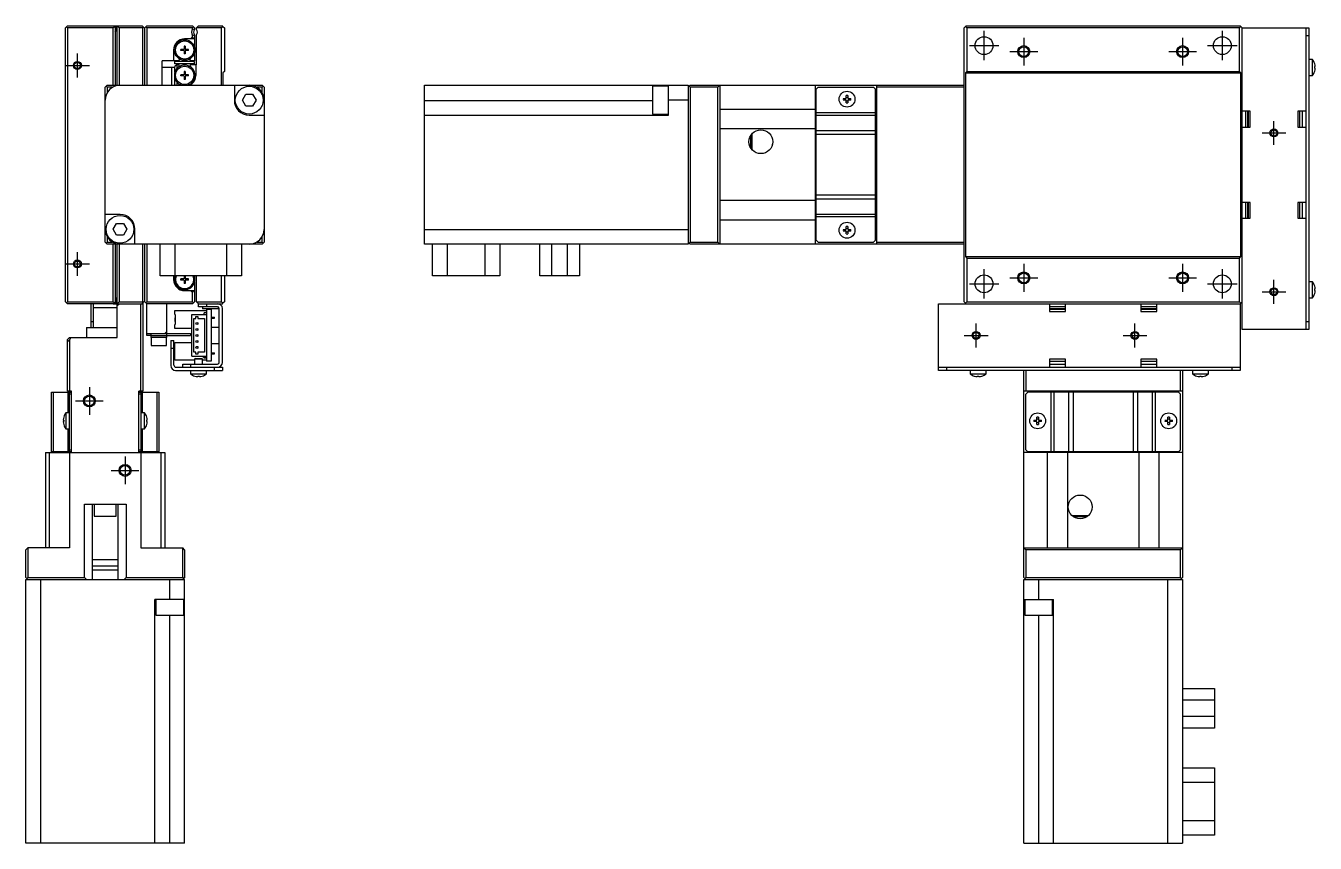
# Model space of a CAD drawing. Extents: x 0 to 665, y -8 to 403.
# Drawn here: x 340.4 to 665.1, y 101.6 to 307.5 of the extents above; entities that cross this region are included whole.
import ezdxf

# ---------------------------------------------------------------- set-up
doc = ezdxf.new("R2010")
doc.units = 0
doc.header["$LTSCALE"] = 0.5
doc.linetypes.add('CENTER', pattern=[50.8, 31.75, -6.35, 6.35, -6.35])
for name, color, linetype in [('MSM_CENTER', 1, 'CENTER'), ('MSM_CONTINUOUS', 7, 'CONTINUOUS'), ('MSM_NARROW', 5, 'CONTINUOUS')]:
    doc.layers.add(name, color=color, linetype=linetype)

msp = doc.modelspace()

# ---------------------------------------------------------------- linework, layer by layer
at = {"layer": 'MSM_CENTER'}
for p, q in [((581.71, 298.81), (581.71, 306.21)), ((641.71, 298.81), (641.71, 306.21)), ((578.01, 302.51), (585.41, 302.51)), ((591.71, 304.51), (591.71, 297.51)), ((631.71, 304.51), (631.71, 297.51)), ((638.01, 302.51), (645.41, 302.51)), ((353.41, 294.51), (353.41, 300.51)), ((588.21, 301.01), (595.21, 301.01)), ((628.21, 301.01), (635.21, 301.01)), ((350.41, 297.51), (356.41, 297.51)), ((654.71, 277.51), (654.71, 283.51)), ((651.71, 280.51), (657.71, 280.51)), ((353.41, 244.51), (353.41, 250.51)), ((350.41, 247.51), (356.41, 247.51)), ((591.71, 247.51), (591.71, 240.51)), ((631.71, 247.51), (631.71, 240.51)), ((581.71, 238.81), (581.71, 246.21)), ((588.21, 244.01), (595.21, 244.01)), ((628.21, 244.01), (635.21, 244.01)), ((641.71, 238.81), (641.71, 246.21)), ((578.01, 242.51), (585.41, 242.51)), ((638.01, 242.51), (645.41, 242.51)), ((651.71, 240.51), (657.71, 240.51)), ((654.71, 237.51), (654.71, 243.51)), ((579.71, 226.51), (579.71, 232.51)), ((619.71, 226.51), (619.71, 232.51)), ((576.71, 229.51), (582.71, 229.51)), ((616.71, 229.51), (622.71, 229.51)), ((356.41, 216.51), (356.41, 209.51)), ((352.91, 213.01), (359.91, 213.01)), ((365.41, 199.01), (365.41, 192.01)), ((361.91, 195.51), (368.91, 195.51))]:
    msp.add_line(p, q, dxfattribs=at)
at = {"layer": 'MSM_CONTINUOUS'}
for p, q in [((350.91, 307.51), (350.41, 307.01)), ((350.41, 238.01), (350.41, 307.01)), ((350.66, 307.26), (350.91, 307.01)), ((350.91, 307.51), (369.71, 307.51)), ((350.91, 307.01), (350.91, 238.01)), ((362.41, 307.01), (350.91, 307.01)), ((362.91, 307.01), (362.41, 307.51)), ((362.41, 307.01), (362.66, 307.26)), ((362.41, 292.51), (362.41, 307.01)), ((362.51, 307.41), (362.71, 307.41)), ((363.01, 307.11), (362.81, 307.11)), ((362.91, 307.01), (362.91, 292.51)), ((362.91, 306.41), (363.01, 306.41)), ((363.21, 306.11), (362.91, 306.11)), ((363.01, 306.41), (363.01, 307.11)), ((363.21, 307.51), (363.21, 306.11)), ((363.41, 307.51), (363.91, 307.01)), ((363.41, 292.51), (363.41, 307.51)), ((369.91, 307.01), (363.91, 307.01)), ((363.91, 307.01), (363.91, 292.51)), ((370.41, 306.81), (369.71, 307.51)), ((369.91, 307.01), (370.06, 307.16)), ((369.91, 292.51), (369.91, 307.01)), ((370.41, 307.01), (370.91, 307.51)), ((370.41, 292.51), (370.41, 307.01)), ((370.66, 307.26), (370.91, 307.01)), ((370.91, 307.51), (382.41, 307.51)), ((370.91, 307.01), (370.91, 292.51)), ((382.41, 307.01), (370.91, 307.01)), ((382.91, 307.01), (382.41, 307.51)), ((382.41, 307.01), (382.66, 307.26)), ((382.41, 306.74), (382.41, 307.01)), ((382.41, 306.74), (382.91, 306.57)), ((382.41, 305.08), (382.91, 305.25)), ((382.91, 307.01), (382.91, 306.57)), ((382.91, 305.25), (382.91, 302.12)), ((383.91, 307.51), (383.41, 307.01)), ((389.71, 307.01), (383.41, 307.01)), ((383.41, 306.57), (383.41, 307.01)), ((383.41, 297.71), (383.41, 305.25)), ((383.91, 307.51), (389.91, 307.51)), ((389.71, 307.01), (390.06, 307.36)), ((389.71, 292.51), (389.71, 307.01)), ((390.06, 307.36), (389.91, 307.51)), ((390.06, 307.36), (390.41, 307.01)), ((390.41, 307.01), (390.41, 296.01)), ((576.71, 307.01), (577.06, 307.36)), ((576.71, 238.01), (576.71, 307.01)), ((577.06, 307.36), (577.21, 307.51)), ((577.06, 307.36), (577.41, 307.01)), ((577.21, 307.51), (646.21, 307.51)), ((577.41, 307.01), (577.41, 296.01)), ((646.01, 307.01), (577.41, 307.01)), ((646.01, 307.01), (646.36, 307.36)), ((646.01, 296.01), (646.01, 307.01)), ((646.21, 307.51), (646.36, 307.36)), ((646.36, 307.36), (646.71, 307.01)), ((646.71, 307.01), (663.51, 307.01)), ((646.71, 231.01), (646.71, 307.01)), ((662.71, 307.01), (662.71, 231.01)), ((663.51, 307.01), (663.51, 231.01)), ((380.55, 302.41), (380.26, 302.41)), ((380.26, 302.41), (380.26, 301.61)), ((382.91, 304.21), (380.41, 304.21)), ((380.55, 302.41), (380.55, 301.61)), ((382.41, 304.71), (381.91, 304.21)), ((382.41, 304.71), (382.41, 305.08)), ((382.76, 304.21), (382.41, 304.71)), ((663.51, 305.01), (662.71, 305.01)), ((377.61, 301.41), (377.61, 298.71)), ((379, 298.97), (378.85, 298.71)), ((379.41, 301.26), (379.41, 301.55)), ((380.2, 301.55), (379.41, 301.55)), ((380.2, 301.26), (379.41, 301.26)), ((379.94, 301.55), (379.94, 301.26)), ((380.55, 301.88), (380.26, 301.88)), ((380.26, 301.2), (380.26, 300.41)), ((380.26, 300.94), (380.55, 300.94)), ((380.55, 300.41), (380.26, 300.41)), ((380.55, 301.2), (380.55, 300.41)), ((381.41, 301.55), (380.61, 301.55)), ((381.41, 301.26), (380.61, 301.26)), ((380.88, 301.55), (380.88, 301.26)), ((381.41, 301.26), (381.41, 301.55)), ((381.96, 298.71), (381.81, 298.97)), ((382.91, 300.69), (382.91, 298.71)), ((664.41, 299.01), (663.51, 299.01)), ((664.41, 295.01), (664.41, 299.01)), ((378.85, 298.71), (374.71, 298.71)), ((374.71, 292.51), (374.71, 298.71)), ((377.91, 296.96), (374.71, 296.96)), ((377.21, 292.51), (377.21, 296.96)), ((382.91, 298.51), (377.91, 298.51)), ((377.91, 297.91), (377.91, 298.51)), ((382.91, 297.91), (377.91, 297.91)), ((378.41, 297.71), (377.91, 297.21)), ((377.91, 295.72), (377.91, 297.21)), ((378.41, 297.71), (378.41, 296.67)), ((378.85, 297.71), (378.41, 297.71)), ((378.85, 297.71), (378.98, 297.48)), ((380.55, 296.01), (380.26, 296.01)), ((380.26, 296.01), (380.26, 295.21)), ((380.55, 295.48), (380.26, 295.48)), ((380.55, 296.01), (380.55, 295.21)), ((381.96, 297.71), (381.83, 297.48)), ((382.91, 298.71), (381.96, 298.71)), ((383.41, 297.71), (381.96, 297.71)), ((382.91, 297.91), (382.91, 298.51)), ((383.21, 297.71), (383.21, 295.01)), ((390.41, 296.01), (390.06, 295.66)), ((390.06, 295.66), (390.06, 292.51)), ((577.41, 296.01), (577.06, 295.66)), ((577.06, 295.66), (577.06, 249.36)), ((577.06, 295.66), (646.36, 295.66)), ((577.41, 296.01), (646.01, 296.01)), ((646.36, 295.66), (646.01, 296.01)), ((646.36, 249.36), (646.36, 295.66)), ((664.97, 297.94), (664.97, 297.96)), ((664.97, 297.21), (665.1, 297.21)), ((664.97, 296.81), (664.97, 297.21)), ((665.1, 296.81), (664.97, 296.81)), ((664.97, 296.06), (664.97, 296.08)), ((360.41, 292.01), (360.91, 292.51)), ((360.91, 292.01), (360.66, 292.26)), ((360.91, 292.51), (399.91, 292.51)), ((377.91, 292.51), (377.91, 294.29)), ((377.91, 292.71), (378.11, 292.51)), ((378.41, 293.35), (378.41, 292.51)), ((379.41, 294.86), (379.41, 295.15)), ((380.2, 295.15), (379.41, 295.15)), ((380.2, 294.86), (379.41, 294.86)), ((379.94, 295.15), (379.94, 294.86)), ((380.26, 294.8), (380.26, 294.01)), ((380.26, 294.54), (380.55, 294.54)), ((380.55, 294.01), (380.26, 294.01)), ((380.55, 294.8), (380.55, 294.01)), ((381.41, 295.15), (380.61, 295.15)), ((381.41, 294.86), (380.61, 294.86)), ((380.88, 295.15), (380.88, 294.86)), ((381.41, 294.86), (381.41, 295.15)), ((382.21, 292.51), (382.21, 292.86)), ((392.92, 292.51), (392.92, 288.72)), ((399.91, 292.51), (400.41, 292.01)), ((400.16, 292.26), (399.91, 292.01)), ((440.81, 252.51), (440.81, 292.51)), ((440.81, 292.51), (507.21, 292.51)), ((498.21, 292.27), (498.21, 285.27)), ((502.21, 292.27), (498.21, 292.27)), ((502.21, 285.02), (502.21, 292.51)), ((507.21, 292.51), (507.21, 252.51)), ((507.71, 292.51), (507.21, 292.01)), ((507.46, 292.26), (507.71, 292.01)), ((507.71, 292.51), (576.71, 292.51)), ((514.71, 292.01), (515.21, 292.51)), ((515.21, 292.51), (515.21, 252.51)), ((539.21, 292.51), (539.21, 252.51)), ((554.71, 252.51), (554.71, 292.51)), ((663.51, 295.01), (664.41, 295.01)), ((360.41, 253.01), (360.41, 292.01)), ((360.91, 292.01), (360.91, 290.67)), ((362.25, 292.01), (360.91, 292.01)), ((394.94, 288.77), (395.8, 290.27)), ((395.8, 290.27), (397.53, 290.27)), ((397.53, 290.27), (398.4, 288.77)), ((399.91, 292.01), (398.56, 292.01)), ((399.91, 290.67), (399.91, 292.01)), ((400.41, 292.01), (400.41, 253.01)), ((514.71, 292.01), (507.71, 292.01)), ((507.71, 292.01), (507.71, 253.01)), ((514.71, 253.01), (514.71, 292.01)), ((539.91, 292.01), (539.41, 291.51)), ((539.41, 253.51), (539.41, 291.51)), ((539.91, 292.01), (553.91, 292.01)), ((546.28, 289.21), (547.01, 289.21)), ((547.01, 289.21), (547.01, 289.94)), ((547.41, 289.94), (547.41, 289.21)), ((547.41, 289.21), (548.14, 289.21)), ((554.41, 291.51), (553.91, 292.01)), ((554.41, 253.51), (554.41, 291.51)), ((576.71, 292.01), (554.71, 292.01)), ((395.8, 287.27), (394.94, 288.77)), ((397.53, 287.27), (395.8, 287.27)), ((398.4, 288.77), (397.53, 287.27)), ((440.81, 288.72), (498.21, 288.72)), ((507.21, 288.81), (502.21, 288.81)), ((515.21, 286.51), (539.21, 286.51)), ((539.41, 286.76), (539.21, 286.76)), ((547.01, 288.81), (546.28, 288.81)), ((547.01, 288.08), (547.01, 288.81)), ((548.14, 288.81), (547.41, 288.81)), ((547.41, 288.81), (547.41, 288.08)), ((554.71, 286.76), (554.41, 286.76)), ((554.71, 286.26), (554.41, 286.26)), ((648.71, 286.01), (646.71, 286.01)), ((647.51, 286.01), (647.51, 282.01)), ((648.01, 286.01), (648.01, 282.01)), ((648.21, 286.01), (648.21, 282.01)), ((648.71, 282.01), (648.71, 286.01)), ((662.71, 286.01), (660.71, 286.01)), ((660.71, 286.01), (660.71, 282.01)), ((661.21, 282.01), (661.21, 286.01)), ((661.91, 282.01), (661.91, 286.01)), ((396.62, 285.02), (400.41, 285.02)), ((440.81, 285.02), (502.21, 285.02)), ((498.21, 285.27), (502.21, 285.27)), ((539.41, 283.51), (539.21, 283.51)), ((539.41, 282.51), (539.21, 282.51)), ((539.41, 285.63), (554.41, 285.63)), ((554.41, 284.92), (539.41, 284.92)), ((539.21, 281.51), (515.21, 281.51)), ((523.01, 276.65), (523.01, 279.97)), ((523.31, 276.27), (523.31, 280.35)), ((539.38, 279.78), (539.21, 279.78)), ((539.38, 280.39), (539.38, 264.63)), ((539.41, 280.39), (539.38, 280.39)), ((539.41, 279.33), (539.38, 279.33)), ((539.41, 281.15), (554.41, 281.15)), ((554.41, 280.09), (539.41, 280.09)), ((554.41, 280.76), (554.71, 280.76)), ((646.71, 282.01), (648.71, 282.01)), ((660.71, 282.01), (662.71, 282.01)), ((528.41, 277.73), (528.45, 277.73)), ((528.41, 277.54), (528.41, 277.73)), ((539.21, 277.28), (539.38, 277.28)), ((539.41, 278.75), (539.38, 278.75)), ((554.51, 277.51), (554.41, 277.51)), ((554.51, 267.51), (554.51, 277.51)), ((554.71, 277.31), (554.51, 277.51)), ((539.21, 274.78), (539.38, 274.78)), ((539.38, 270.23), (539.21, 270.23)), ((539.38, 267.73), (539.21, 267.73)), ((539.41, 266.27), (539.38, 266.27)), ((554.41, 267.51), (554.51, 267.51)), ((554.51, 267.51), (554.71, 267.71)), ((539.21, 263.51), (515.21, 263.51)), ((539.21, 265.23), (539.38, 265.23)), ((539.41, 265.68), (539.38, 265.68)), ((539.38, 264.63), (539.41, 264.63)), ((539.41, 264.92), (554.41, 264.92)), ((554.41, 263.86), (539.41, 263.86)), ((554.71, 264.26), (554.41, 264.26)), ((648.71, 263.01), (646.71, 263.01)), ((647.51, 263.01), (647.51, 259.01)), ((648.01, 263.01), (648.01, 259.01)), ((648.21, 263.01), (648.21, 259.01)), ((648.71, 259.01), (648.71, 263.01)), ((662.71, 263.01), (660.71, 263.01)), ((660.71, 263.01), (660.71, 259.01)), ((661.21, 259.01), (661.21, 263.01)), ((661.91, 259.01), (661.91, 263.01)), ((364.19, 260), (360.41, 260)), ((539.21, 262.51), (539.41, 262.51)), ((539.21, 261.51), (539.41, 261.51)), ((539.41, 260.09), (554.41, 260.09)), ((362.41, 256.24), (363.28, 257.74)), ((363.28, 257.74), (365.01, 257.74)), ((365.01, 257.74), (365.87, 256.24)), ((539.21, 258.51), (515.21, 258.51)), ((539.21, 258.26), (539.41, 258.26)), ((554.41, 259.39), (539.41, 259.39)), ((547.01, 256.21), (547.01, 256.94)), ((547.41, 256.94), (547.41, 256.21)), ((554.41, 258.76), (554.71, 258.76)), ((554.41, 258.26), (554.71, 258.26)), ((646.71, 259.01), (648.71, 259.01)), ((660.71, 259.01), (662.71, 259.01)), ((360.91, 254.35), (360.91, 253.01)), ((363.28, 254.74), (362.41, 256.24)), ((365.01, 254.74), (363.28, 254.74)), ((365.87, 256.24), (365.01, 254.74)), ((367.89, 252.51), (367.89, 256.3)), ((399.91, 253.01), (399.91, 254.35)), ((440.81, 256.21), (507.21, 256.21)), ((539.41, 253.51), (539.91, 253.01)), ((546.28, 256.21), (547.01, 256.21)), ((547.01, 255.81), (546.28, 255.81)), ((547.01, 255.08), (547.01, 255.81)), ((547.41, 256.21), (548.14, 256.21)), ((547.41, 255.81), (547.41, 255.08)), ((548.14, 255.81), (547.41, 255.81)), ((553.91, 253.01), (554.41, 253.51)), ((360.91, 252.51), (360.41, 253.01)), ((360.66, 252.76), (360.91, 253.01)), ((360.91, 253.01), (362.25, 253.01)), ((399.91, 252.51), (360.91, 252.51)), ((362.41, 238.01), (362.41, 252.51)), ((362.91, 252.51), (362.91, 238.01)), ((363.41, 229.01), (363.41, 252.51)), ((363.91, 252.51), (363.91, 238.01)), ((369.91, 238.01), (369.91, 252.51)), ((370.41, 238.01), (370.41, 252.51)), ((370.91, 252.51), (370.91, 238.01)), ((374.21, 244.51), (374.21, 252.51)), ((377.91, 252.51), (377.91, 244.51)), ((391.01, 244.51), (391.01, 252.51)), ((394.71, 252.51), (394.71, 244.51)), ((398.56, 253.01), (399.91, 253.01)), ((400.16, 252.76), (399.91, 253.01)), ((400.41, 253.01), (399.91, 252.51)), ((507.21, 252.51), (440.81, 252.51)), ((442.81, 244.51), (442.81, 252.51)), ((446.51, 252.51), (446.51, 244.51)), ((456.11, 244.51), (456.11, 252.51)), ((459.81, 252.51), (459.81, 244.51)), ((469.81, 244.51), (469.81, 252.51)), ((472.81, 252.51), (472.81, 244.51)), ((476.81, 244.51), (476.81, 252.51)), ((479.81, 252.51), (479.81, 244.51)), ((507.71, 252.51), (507.21, 253.01)), ((507.71, 253.01), (507.46, 252.76)), ((507.71, 253.01), (514.71, 253.01)), ((576.71, 252.51), (507.71, 252.51)), ((515.21, 252.51), (514.71, 253.01)), ((539.91, 253.01), (553.91, 253.01)), ((554.71, 253.01), (576.71, 253.01)), ((577.06, 249.36), (577.41, 249.01)), ((577.06, 249.36), (646.36, 249.36)), ((577.41, 249.01), (577.41, 238.01)), ((577.41, 249.01), (646.01, 249.01)), ((646.01, 249.01), (646.36, 249.36)), ((646.01, 238.01), (646.01, 249.01)), ((394.71, 244.51), (374.21, 244.51)), ((377.61, 244.51), (377.61, 243.61)), ((380.2, 243.75), (379.41, 243.75)), ((379.41, 243.46), (379.41, 243.75)), ((379.94, 243.75), (379.94, 243.46)), ((380.26, 244.51), (380.26, 243.81)), ((380.55, 244.08), (380.26, 244.08)), ((380.55, 244.51), (380.55, 243.81)), ((381.41, 243.75), (380.61, 243.75)), ((380.88, 243.75), (380.88, 243.46)), ((381.41, 243.46), (381.41, 243.75)), ((382.91, 244.51), (382.91, 244.32)), ((383.41, 238.01), (383.41, 244.51)), ((389.71, 238.01), (389.71, 244.51)), ((390.41, 244.51), (390.41, 238.01)), ((459.81, 244.51), (442.81, 244.51)), ((479.81, 244.51), (469.81, 244.51)), ((380.2, 243.46), (379.41, 243.46)), ((380.26, 243.4), (380.26, 242.61)), ((380.26, 243.14), (380.55, 243.14)), ((380.55, 242.61), (380.26, 242.61)), ((380.41, 240.81), (382.91, 240.81)), ((380.55, 243.4), (380.55, 242.61)), ((381.41, 243.46), (380.61, 243.46)), ((381.91, 240.81), (382.41, 240.31)), ((382.41, 240.31), (382.76, 240.81)), ((382.41, 238.01), (382.41, 240.31)), ((382.91, 242.89), (382.91, 238.01)), ((664.41, 243.01), (663.51, 243.01)), ((664.41, 239.01), (664.41, 243.01)), ((664.97, 241.94), (664.97, 241.96)), ((664.97, 241.21), (665.1, 241.21)), ((664.97, 240.81), (664.97, 241.21)), ((665.1, 240.81), (664.97, 240.81)), ((350.41, 238.01), (350.91, 237.51)), ((350.91, 238.01), (350.66, 237.76)), ((350.91, 238.01), (362.41, 238.01)), ((362.41, 237.51), (350.91, 237.51)), ((356.91, 231.51), (356.91, 237.51)), ((357.41, 237.51), (357.41, 231.51)), ((362.66, 237.76), (362.41, 238.01)), ((362.41, 237.51), (362.91, 238.01)), ((362.41, 237.51), (369.91, 237.51)), ((362.71, 237.61), (362.51, 237.61)), ((362.81, 237.91), (363.01, 237.91)), ((363.21, 238.91), (362.91, 238.91)), ((363.01, 238.61), (362.91, 238.61)), ((363.01, 237.91), (363.01, 238.61)), ((363.21, 237.51), (363.21, 238.91)), ((363.91, 238.01), (363.41, 237.51)), ((363.41, 237.01), (363.91, 237.51)), ((363.91, 238.01), (369.91, 238.01)), ((369.41, 215.51), (369.41, 237.51)), ((369.71, 237.51), (370.06, 237.86)), ((370.06, 237.86), (369.91, 238.01)), ((369.91, 237.71), (369.91, 215.51)), ((370.06, 237.86), (370.41, 238.21)), ((370.91, 237.51), (370.41, 238.01)), ((370.91, 238.01), (370.66, 237.76)), ((370.91, 238.01), (382.41, 238.01)), ((370.91, 229.51), (370.91, 237.51)), ((382.41, 237.51), (370.91, 237.51)), ((375.91, 229.01), (375.91, 237.51)), ((382.66, 237.76), (382.41, 238.01)), ((382.41, 237.51), (382.91, 238.01)), ((383.41, 238.01), (389.71, 238.01)), ((383.41, 238.01), (383.91, 237.51)), ((383.91, 236.71), (383.91, 237.51)), ((383.91, 237.51), (389.91, 237.51)), ((385.91, 237.51), (385.91, 236.71)), ((390.06, 237.66), (389.71, 238.01)), ((389.91, 237.51), (390.06, 237.66)), ((390.41, 238.01), (390.06, 237.66)), ((570.21, 220.71), (570.21, 237.51)), ((570.21, 237.51), (646.21, 237.51)), ((577.21, 237.51), (576.71, 238.01)), ((577.41, 238.01), (577.06, 237.66)), ((577.41, 238.01), (646.01, 238.01)), ((598.21, 237.51), (598.21, 235.51)), ((602.21, 235.51), (602.21, 237.51)), ((621.21, 237.51), (621.21, 235.51)), ((625.21, 235.51), (625.21, 237.51)), ((646.36, 237.66), (646.01, 238.01)), ((646.71, 238.01), (646.21, 237.51)), ((646.21, 237.51), (646.21, 220.71)), ((663.51, 239.01), (664.41, 239.01)), ((664.97, 240.06), (664.97, 240.08)), ((357.41, 236.51), (363.41, 236.51)), ((377.91, 235.76), (385.91, 235.76)), ((377.91, 234.76), (377.91, 235.76)), ((377.91, 234.76), (378.01, 234.76)), ((378.01, 233.96), (377.91, 233.96)), ((377.91, 233.96), (377.91, 233.06)), ((378.01, 234.76), (378.01, 232.26)), ((382.21, 224.26), (382.21, 234.76)), ((382.21, 234.76), (385.91, 234.76)), ((383.26, 233.76), (383.26, 234.26)), ((383.26, 234.26), (383.76, 234.26)), ((383.76, 234.26), (383.76, 233.76)), ((388.71, 236.71), (383.91, 236.71)), ((384.91, 236.71), (384.91, 236.21)), ((388.91, 236.21), (384.91, 236.21)), ((385.91, 235.21), (385.36, 235.21)), ((385.36, 234.76), (385.36, 235.21)), ((387.11, 236.01), (385.91, 236.01)), ((385.91, 236.01), (385.91, 223.01)), ((387.11, 236.01), (387.11, 223.01)), ((387.11, 234.13), (387.91, 234.13)), ((387.11, 233.88), (387.91, 233.88)), ((387.91, 233.88), (387.91, 234.13)), ((388.91, 236.21), (388.91, 236.65)), ((389.11, 222.71), (389.11, 236.31)), ((389.91, 222.71), (389.91, 236.31)), ((602.21, 236.71), (598.21, 236.71)), ((602.21, 236.21), (598.21, 236.21)), ((602.21, 236.01), (598.21, 236.01)), ((598.21, 235.51), (602.21, 235.51)), ((625.21, 236.71), (621.21, 236.71)), ((625.21, 236.21), (621.21, 236.21)), ((625.21, 236.01), (621.21, 236.01)), ((621.21, 235.51), (625.21, 235.51)), ((355.66, 231.51), (363.41, 231.51)), ((355.66, 231.51), (355.66, 229.01)), ((356.91, 233.01), (357.41, 233.01)), ((378.01, 233.58), (377.91, 233.58)), ((378.01, 233.43), (377.91, 233.43)), ((378.01, 233.06), (377.91, 233.06)), ((377.91, 232.26), (378.01, 232.26)), ((377.91, 231.26), (377.91, 232.26)), ((382.21, 231.26), (377.91, 231.26)), ((382.71, 233.76), (383.26, 233.76)), ((382.71, 225.26), (382.71, 233.76)), ((383.76, 233.76), (385.41, 233.76)), ((385.41, 233.76), (385.41, 225.26)), ((389.11, 231.51), (387.11, 231.51)), ((663.51, 231.01), (646.71, 231.01)), ((662.71, 233.01), (663.51, 233.01)), ((350.91, 228.51), (351.41, 229.01)), ((350.91, 215.51), (350.91, 228.51)), ((351.41, 228.4), (350.91, 227.9)), ((351.71, 229.01), (351.41, 228.4)), ((351.41, 229.01), (363.41, 229.01)), ((351.41, 228.4), (351.41, 215.51)), ((370.91, 230.01), (381.91, 230.01)), ((371.91, 229.51), (370.91, 229.51)), ((371.91, 230.01), (371.91, 229.01)), ((371.91, 229.51), (381.91, 229.51)), ((375.91, 229.01), (371.91, 229.01)), ((372.01, 229.01), (372.01, 227.01)), ((375.91, 230.51), (375.41, 230.01)), ((375.81, 227.01), (375.81, 229.01)), ((376.91, 228.21), (377.71, 228.21)), ((376.91, 228.21), (376.91, 221.91)), ((377.71, 222.01), (377.71, 228.21)), ((377.91, 223.26), (377.91, 227.76)), ((377.91, 227.76), (382.21, 227.76)), ((381.91, 230.01), (381.91, 229.51)), ((387.11, 227.51), (389.11, 227.51)), ((372.01, 227.01), (375.81, 227.01)), ((377.71, 226.21), (376.91, 226.21)), ((382.21, 224.26), (385.91, 224.26)), ((383.26, 225.26), (382.71, 225.26)), ((383.26, 224.76), (383.26, 225.26)), ((383.76, 224.76), (383.26, 224.76)), ((383.76, 225.26), (383.76, 224.76)), ((385.41, 225.26), (383.76, 225.26)), ((385.11, 224.03), (385.11, 224.26)), ((387.11, 225.13), (387.91, 225.13)), ((387.11, 224.88), (387.91, 224.88)), ((387.91, 224.88), (387.91, 225.13)), ((382.91, 223.26), (377.91, 223.26)), ((378.21, 221.51), (389.91, 221.51)), ((379.91, 221.51), (379.91, 222.31)), ((379.91, 222.31), (388.71, 222.31)), ((381.91, 222.31), (381.91, 221.51)), ((383.11, 223.71), (382.91, 223.51)), ((384.91, 223.51), (382.91, 223.51)), ((382.91, 223.51), (382.91, 222.31)), ((383.11, 223.71), (384.71, 223.71)), ((384.91, 223.51), (384.71, 223.71)), ((384.91, 222.31), (384.91, 223.51)), ((385.91, 223.26), (384.91, 223.26)), ((385.91, 224.03), (385.11, 224.03)), ((385.36, 223.8), (385.36, 224.03)), ((385.91, 223.8), (385.36, 223.8)), ((387.11, 223.01), (385.91, 223.01)), ((387.91, 220.71), (387.91, 221.51)), ((389.91, 221.51), (389.91, 220.71)), ((570.21, 221.51), (646.21, 221.51)), ((572.21, 221.51), (572.21, 220.71)), ((598.21, 223.51), (598.21, 221.51)), ((602.21, 223.51), (598.21, 223.51)), ((598.21, 223.01), (602.21, 223.01)), ((598.21, 222.31), (602.21, 222.31)), ((602.21, 221.51), (602.21, 223.51)), ((625.21, 223.51), (621.21, 223.51)), ((621.21, 223.51), (621.21, 221.51)), ((621.21, 223.01), (625.21, 223.01)), ((621.21, 222.31), (625.21, 222.31)), ((625.21, 221.51), (625.21, 223.51)), ((644.21, 220.71), (644.21, 221.51)), ((378.11, 220.71), (389.91, 220.71)), ((381.91, 220.71), (381.91, 219.81)), ((381.91, 219.81), (385.91, 219.81)), ((382.96, 219.25), (382.98, 219.25)), ((383.71, 219.25), (384.11, 219.25)), ((383.71, 219.12), (383.71, 219.25)), ((384.11, 219.25), (384.11, 219.12)), ((384.83, 219.25), (384.86, 219.25)), ((385.91, 219.81), (385.91, 220.71)), ((646.21, 220.71), (570.21, 220.71)), ((578.21, 220.71), (578.21, 219.81)), ((578.21, 219.81), (582.21, 219.81)), ((579.26, 219.25), (579.28, 219.25)), ((580.01, 219.25), (580.41, 219.25)), ((580.01, 219.12), (580.01, 219.25)), ((580.41, 219.25), (580.41, 219.12)), ((581.14, 219.25), (581.16, 219.25)), ((582.21, 219.81), (582.21, 220.71)), ((591.71, 168.51), (591.71, 220.71)), ((592.21, 220.71), (592.21, 215.51)), ((631.21, 215.51), (631.21, 220.71)), ((631.71, 220.71), (631.71, 168.51)), ((634.21, 220.71), (634.21, 219.81)), ((634.21, 219.81), (638.21, 219.81)), ((635.26, 219.25), (635.28, 219.25)), ((636.01, 219.25), (636.41, 219.25)), ((636.01, 219.12), (636.01, 219.25)), ((636.41, 219.25), (636.41, 219.12)), ((637.14, 219.25), (637.16, 219.25)), ((638.21, 219.81), (638.21, 220.71)), ((346.91, 200.21), (346.91, 215.21)), ((346.91, 215.21), (351.91, 215.21)), ((347.34, 215.21), (347.34, 200.21)), ((351.91, 215.51), (350.91, 215.51)), ((351.11, 210.01), (351.11, 215.21)), ((351.41, 200.21), (351.41, 215.21)), ((351.91, 214.71), (351.41, 214.71)), ((351.91, 200.01), (351.91, 215.51)), ((369.91, 215.51), (368.91, 215.51)), ((368.91, 200.01), (368.91, 215.51)), ((368.91, 215.21), (373.91, 215.21)), ((369.41, 214.71), (368.91, 214.71)), ((369.41, 215.21), (369.41, 200.21)), ((369.7, 215.21), (369.7, 210.01)), ((373.47, 200.21), (373.47, 215.21)), ((373.91, 215.21), (373.91, 200.21)), ((631.71, 215.51), (591.71, 215.51)), ((592.71, 215.21), (592.21, 214.71)), ((592.21, 200.71), (592.21, 214.71)), ((630.71, 215.21), (592.71, 215.21)), ((597.46, 215.51), (597.46, 215.21)), ((597.96, 215.51), (597.96, 215.21)), ((598.59, 200.21), (598.59, 215.21)), ((599.3, 215.21), (599.3, 200.21)), ((603.06, 200.21), (603.06, 215.21)), ((603.46, 215.21), (603.46, 215.51)), ((604.12, 215.21), (604.12, 200.21)), ((606.91, 215.51), (606.71, 215.31)), ((616.71, 215.31), (606.71, 215.31)), ((606.71, 215.31), (606.71, 215.21)), ((616.71, 215.31), (616.51, 215.51)), ((616.71, 215.21), (616.71, 215.31)), ((619.3, 200.21), (619.3, 215.21)), ((619.96, 215.51), (619.96, 215.21)), ((620.36, 215.21), (620.36, 200.21)), ((624.12, 200.21), (624.12, 215.21)), ((624.83, 215.21), (624.83, 200.21)), ((625.46, 215.21), (625.46, 215.51)), ((625.96, 215.21), (625.96, 215.51)), ((631.21, 214.71), (630.71, 215.21)), ((631.21, 200.71), (631.21, 214.71)), ((349.82, 208.21), (349.95, 208.21)), ((349.95, 207.81), (349.82, 207.81)), ((349.95, 208.96), (349.95, 208.94)), ((349.95, 208.21), (349.95, 207.81)), ((350.51, 210.01), (350.51, 206.01)), ((351.41, 210.01), (350.51, 210.01)), ((370.3, 210.01), (369.41, 210.01)), ((370.3, 206.01), (370.3, 210.01)), ((370.86, 208.94), (370.86, 208.96)), ((370.86, 208.21), (370.99, 208.21)), ((370.86, 207.81), (370.86, 208.21)), ((370.99, 207.81), (370.86, 207.81)), ((594.28, 208.21), (595.01, 208.21)), ((595.01, 207.81), (594.28, 207.81)), ((595.01, 208.21), (595.01, 208.94)), ((595.01, 207.08), (595.01, 207.81)), ((595.41, 208.94), (595.41, 208.21)), ((595.41, 208.21), (596.14, 208.21)), ((595.41, 207.81), (595.41, 207.08)), ((596.14, 207.81), (595.41, 207.81)), ((627.28, 208.21), (628.01, 208.21)), ((628.01, 207.81), (627.28, 207.81)), ((628.01, 208.21), (628.01, 208.94)), ((628.01, 207.08), (628.01, 207.81)), ((628.41, 208.94), (628.41, 208.21)), ((628.41, 208.21), (629.14, 208.21)), ((629.14, 207.81), (628.41, 207.81)), ((628.41, 207.81), (628.41, 207.08)), ((349.95, 207.08), (349.95, 207.06)), ((350.51, 206.01), (351.41, 206.01)), ((351.11, 200.21), (351.11, 206.01)), ((369.41, 206.01), (370.3, 206.01)), ((369.7, 206.01), (369.7, 200.21)), ((370.86, 207.06), (370.86, 207.08)), ((345.41, 200.01), (345.41, 176.01)), ((345.41, 200.01), (375.41, 200.01)), ((346.41, 176.01), (346.41, 200.01)), ((351.91, 200.21), (346.91, 200.21)), ((351.41, 200.71), (351.91, 200.71)), ((351.41, 200.01), (351.41, 176.01)), ((368.91, 200.71), (369.41, 200.71)), ((373.91, 200.21), (368.91, 200.21)), ((369.41, 200.01), (369.41, 176.01)), ((374.41, 200.01), (374.41, 176.01)), ((375.41, 200.01), (375.41, 176.01)), ((631.71, 200.01), (591.71, 200.01)), ((592.21, 200.71), (592.71, 200.21)), ((630.71, 200.21), (592.71, 200.21)), ((597.46, 200.21), (597.46, 200.01)), ((597.71, 176.01), (597.71, 200.01)), ((600.71, 200.21), (600.71, 200.01)), ((601.71, 200.21), (601.71, 200.01)), ((602.71, 200.01), (602.71, 176.01)), ((603.83, 200.21), (603.83, 200.17)), ((603.83, 200.17), (619.59, 200.17)), ((604.44, 200.17), (604.44, 200.01)), ((604.89, 200.21), (604.89, 200.17)), ((605.47, 200.21), (605.47, 200.17)), ((606.94, 200.01), (606.94, 200.17)), ((609.44, 200.01), (609.44, 200.17)), ((613.98, 200.17), (613.98, 200.01)), ((616.48, 200.17), (616.48, 200.01)), ((617.95, 200.21), (617.95, 200.17)), ((618.53, 200.21), (618.53, 200.17)), ((618.98, 200.01), (618.98, 200.17)), ((619.59, 200.17), (619.59, 200.21)), ((620.71, 200.01), (620.71, 176.01)), ((621.71, 200.01), (621.71, 200.21)), ((622.71, 200.01), (622.71, 200.21)), ((625.71, 200.01), (625.71, 176.01)), ((625.96, 200.01), (625.96, 200.21)), ((630.71, 200.21), (631.21, 200.71)), ((606.49, 189.21), (606.49, 189.25)), ((606.68, 189.21), (606.49, 189.21)), ((355.16, 168.51), (355.16, 187.01)), ((355.16, 187.01), (365.66, 187.01)), ((357.16, 187.01), (357.16, 168.01)), ((357.66, 187.01), (357.66, 184.01)), ((363.16, 184.01), (363.16, 187.01)), ((363.66, 168.01), (363.66, 187.01)), ((365.66, 187.01), (365.66, 168.51)), ((357.66, 184.01), (363.16, 184.01)), ((607.95, 184.11), (603.87, 184.11)), ((607.57, 183.81), (604.25, 183.81)), ((340.91, 176.01), (340.41, 175.51)), ((340.41, 168.51), (340.41, 175.51)), ((340.91, 176.01), (340.91, 168.51)), ((351.41, 176.01), (340.91, 176.01)), ((369.41, 176.01), (379.91, 176.01)), ((379.91, 168.51), (379.91, 176.01)), ((380.41, 175.51), (379.91, 176.01)), ((380.41, 175.51), (380.41, 168.51)), ((591.71, 176.01), (631.71, 176.01)), ((592.21, 175.51), (591.71, 176.01)), ((592.21, 175.51), (592.21, 168.51)), ((631.21, 175.51), (592.21, 175.51)), ((631.71, 176.01), (631.21, 175.51)), ((631.21, 168.51), (631.21, 175.51)), ((363.66, 173.01), (357.16, 173.01)), ((357.16, 171.51), (363.66, 171.51)), ((357.16, 170.51), (363.66, 170.51)), ((340.41, 168.51), (340.91, 168.01)), ((340.41, 101.61), (340.41, 168.01)), ((340.41, 168.01), (380.41, 168.01)), ((340.66, 168.26), (340.91, 168.51)), ((340.91, 168.51), (355.16, 168.51)), ((344.11, 168.01), (344.11, 101.61)), ((355.16, 168.51), (355.66, 168.01)), ((365.16, 168.01), (365.66, 168.51)), ((365.66, 168.51), (379.91, 168.51)), ((376.71, 163.01), (376.71, 168.01)), ((379.91, 168.51), (380.16, 168.26)), ((380.41, 168.51), (379.91, 168.01)), ((380.41, 101.61), (380.41, 168.01)), ((591.71, 168.51), (592.21, 168.01)), ((591.71, 168.01), (631.71, 168.01)), ((591.71, 101.61), (591.71, 168.01)), ((591.96, 168.26), (592.21, 168.51)), ((592.21, 168.51), (631.21, 168.51)), ((595.41, 168.01), (595.41, 163.01)), ((628.01, 101.61), (628.01, 168.01)), ((631.21, 168.51), (631.46, 168.26)), ((631.71, 168.51), (631.21, 168.01)), ((631.71, 168.01), (631.71, 101.61)), ((380.41, 163.01), (372.92, 163.01)), ((372.92, 101.61), (372.92, 163.01)), ((373.17, 163.01), (373.17, 159.01)), ((380.17, 159.01), (380.17, 163.01)), ((591.71, 163.01), (599.2, 163.01)), ((591.95, 163.01), (591.95, 159.01)), ((598.95, 159.01), (598.95, 163.01)), ((599.2, 101.61), (599.2, 163.01)), ((373.17, 159.01), (380.17, 159.01)), ((376.62, 159.01), (376.62, 101.61)), ((591.95, 159.01), (598.95, 159.01)), ((595.5, 101.61), (595.5, 159.01)), ((631.71, 140.61), (639.71, 140.61)), ((639.71, 140.61), (639.71, 130.61)), ((639.71, 137.61), (631.71, 137.61)), ((631.71, 133.61), (639.71, 133.61)), ((639.71, 130.61), (631.71, 130.61)), ((631.71, 120.61), (639.71, 120.61)), ((639.71, 120.61), (639.71, 103.61)), ((639.71, 116.91), (631.71, 116.91)), ((631.71, 107.31), (639.71, 107.31)), ((380.41, 101.61), (340.41, 101.61)), ((591.71, 101.61), (631.71, 101.61)), ((639.71, 103.61), (631.71, 103.61))]:
    msp.add_line(p, q, dxfattribs=at)
for centre, radius in [((380.41, 301.41), 2.6), ((380.41, 301.41), 2.3), ((581.71, 302.51), 2.25), ((591.71, 301.01), 1.23), ((631.71, 301.01), 1.23), ((641.71, 302.51), 2.25), ((353.41, 297.51), 0.783), ((380.41, 295.01), 2.3), ((396.67, 288.77), 3.5), ((547.21, 289.01), 2), ((525.51, 278.31), 3), ((654.71, 280.51), 0.783), ((364.14, 256.24), 3.5), ((547.21, 256.01), 2), ((353.41, 247.51), 0.783), ((581.71, 242.51), 2.25), ((591.71, 244.01), 1.23), ((631.71, 244.01), 1.23), ((641.71, 242.51), 2.25), ((654.71, 240.51), 0.783), ((383.51, 232.51), 0.25), ((383.51, 231.01), 0.25), ((383.51, 229.51), 0.25), ((383.51, 228.01), 0.25), ((579.71, 229.51), 0.783), ((619.71, 229.51), 0.783), ((383.51, 226.51), 0.25), ((356.41, 213.01), 1.23), ((595.21, 208.01), 2), ((628.21, 208.01), 2), ((365.41, 195.51), 1.23), ((605.91, 186.31), 3)]:
    msp.add_circle(centre, radius, dxfattribs=at)
for centre, radius, start, end in [((362.71, 307.11), 0.3, 0, 90), ((362.71, 306.41), 0.3, 311.8103, 0), ((383.66, 305.91), 1.5, 146.4427, 213.5573), ((383.66, 305.91), 1, 138.5904, 221.4096), ((382.66, 305.91), 1, 318.5904, 41.4096), ((380.41, 301.41), 2.8, 90, 180), ((380.41, 298.21), 1.59, 143.8028, 169.1069), ((380.52, 298.09), 1.75, 142.994, 150), ((380.2, 301.61), 0.06, 270, 0), ((380.2, 301.2), 0.06, 0, 90), ((380.61, 301.61), 0.06, 180, 270), ((380.61, 301.2), 0.06, 90, 180), ((380.29, 298.09), 1.75, 30, 37.006), ((380.41, 298.21), 1.59, 10.8931, 36.1972), ((661.91, 297.01), 3.2, 17.27, 38.6822), ((380.41, 295.01), 2.6, 285.9424, 254.0576), ((380.41, 298.21), 1.59, 190.8931, 216.1972), ((380.52, 298.32), 1.75, 208.6217, 217.006), ((380.41, 298.21), 1.59, 323.8028, 349.1069), ((380.29, 298.32), 1.75, 322.994, 331.3783), ((661.91, 297.01), 3.2, 321.3178, 342.73), ((661.91, 297.01), 3.19, 3.5904, 16.9053), ((661.91, 297.01), 3.19, 343.0947, 356.4097), ((364.11, 288.81), 3.7, 90, 180), ((380.2, 295.21), 0.06, 270, 0), ((380.2, 294.8), 0.06, 0, 90), ((380.61, 295.21), 0.06, 180, 270), ((380.61, 294.8), 0.06, 90, 180), ((380.41, 295.01), 2.8, 310.0052, 0), ((396.71, 288.81), 3.7, 0, 90), ((547.21, 289.01), 0.95, 167.8468, 192.1532), ((547.21, 289.01), 0.435, 152.6335, 207.3665), ((547.21, 289.01), 0.95, 77.8468, 102.1532), ((547.21, 289.01), 0.435, 62.6335, 117.3665), ((547.21, 289.01), 0.435, 332.6335, 27.3665), ((547.21, 289.01), 0.95, 347.8468, 12.1532), ((396.62, 288.72), 3.7, 180, 270), ((547.21, 289.01), 0.435, 242.6335, 297.3665), ((547.21, 289.01), 0.95, 257.8468, 282.1532), ((364.19, 256.3), 3.7, 0, 90), ((547.21, 256.01), 0.95, 77.8468, 102.1532), ((364.11, 256.21), 3.7, 180, 270), ((396.71, 256.21), 3.7, 270, 0), ((547.21, 256.01), 0.95, 167.8468, 192.1532), ((547.21, 256.01), 0.435, 152.6335, 207.3665), ((547.21, 256.01), 0.435, 62.6335, 117.3665), ((547.21, 256.01), 0.435, 242.6335, 297.3665), ((547.21, 256.01), 0.95, 257.8468, 282.1532), ((547.21, 256.01), 0.435, 332.6335, 27.3665), ((547.21, 256.01), 0.95, 347.8468, 12.1532), ((380.41, 243.61), 2.8, 180, 270), ((380.41, 243.61), 2.6, 159.7478, 20.2523), ((380.41, 243.61), 2.3, 156.9643, 23.0357), ((380.2, 243.81), 0.06, 270, 0), ((380.61, 243.81), 0.06, 180, 270), ((380.2, 243.4), 0.06, 0, 90), ((380.61, 243.4), 0.06, 90, 180), ((661.91, 241.01), 3.2, 17.27, 38.6822), ((661.91, 241.01), 3.19, 3.5904, 16.9053), ((661.91, 241.01), 3.19, 343.0947, 356.4097), ((362.71, 237.91), 0.3, 270, 0), ((362.71, 238.61), 0.3, 0, 48.1897), ((388.71, 236.31), 1.2, 0, 90), ((661.91, 241.01), 3.2, 321.3178, 342.73), ((388.71, 236.31), 0.4, 0, 90), ((378.11, 221.91), 1.2, 180, 270), ((378.21, 222.01), 0.5, 180, 270), ((388.71, 222.71), 0.4, 270, 0), ((388.71, 222.71), 1.2, 270, 0), ((383.91, 222.31), 3.2, 231.3178, 252.73), ((383.91, 222.31), 3.19, 253.0947, 266.4096), ((383.91, 222.31), 3.19, 273.5903, 286.9053), ((383.91, 222.31), 3.2, 287.27, 308.6822), ((580.21, 222.31), 3.2, 231.3178, 252.73), ((580.21, 222.31), 3.19, 253.0947, 266.4096), ((580.21, 222.31), 3.19, 273.5903, 286.9053), ((580.21, 222.31), 3.2, 287.27, 308.6822), ((636.21, 222.31), 3.2, 231.3178, 252.73), ((636.21, 222.31), 3.19, 253.0947, 266.4096), ((636.21, 222.31), 3.19, 273.5903, 286.9053), ((636.21, 222.31), 3.2, 287.27, 308.6822), ((353.01, 208.01), 3.19, 163.0947, 176.4096), ((353.01, 208.01), 3.19, 183.5903, 196.9053), ((353.01, 208.01), 3.2, 141.3178, 162.73), ((367.81, 208.01), 3.2, 17.27, 38.6822), ((367.81, 208.01), 3.19, 3.5904, 16.9053), ((367.81, 208.01), 3.19, 343.0947, 356.4097), ((595.21, 208.01), 0.95, 167.8468, 192.1532), ((595.21, 208.01), 0.435, 152.6335, 207.3665), ((595.21, 208.01), 0.95, 77.8468, 102.1532), ((595.21, 208.01), 0.435, 62.6335, 117.3665), ((595.21, 208.01), 0.435, 332.6335, 27.3665), ((595.21, 208.01), 0.95, 347.8468, 12.1532), ((628.21, 208.01), 0.95, 167.8468, 192.1532), ((628.21, 208.01), 0.435, 152.6335, 207.3665), ((628.21, 208.01), 0.95, 77.8468, 102.1532), ((628.21, 208.01), 0.435, 62.6335, 117.3665), ((628.21, 208.01), 0.435, 332.6335, 27.3665), ((628.21, 208.01), 0.95, 347.8468, 12.1532), ((353.01, 208.01), 3.2, 197.27, 218.6822), ((367.81, 208.01), 3.2, 321.3178, 342.73), ((595.21, 208.01), 0.435, 242.6335, 297.3665), ((595.21, 208.01), 0.95, 257.8468, 282.1532), ((628.21, 208.01), 0.435, 242.6335, 297.3665), ((628.21, 208.01), 0.95, 257.8468, 282.1532)]:
    msp.add_arc(centre, radius, start, end, dxfattribs=at)
at = {"layer": 'MSM_NARROW'}
for centre, radius in [((591.71, 301.01), 1.5), ((631.71, 301.01), 1.5), ((353.41, 297.51), 1), ((654.71, 280.51), 1), ((353.41, 247.51), 1), ((591.71, 244.01), 1.5), ((631.71, 244.01), 1.5), ((654.71, 240.51), 1), ((579.71, 229.51), 1), ((619.71, 229.51), 1), ((356.41, 213.01), 1.5), ((365.41, 195.51), 1.5)]:
    msp.add_circle(centre, radius, dxfattribs=at)

doc.saveas('drawing.dxf')
